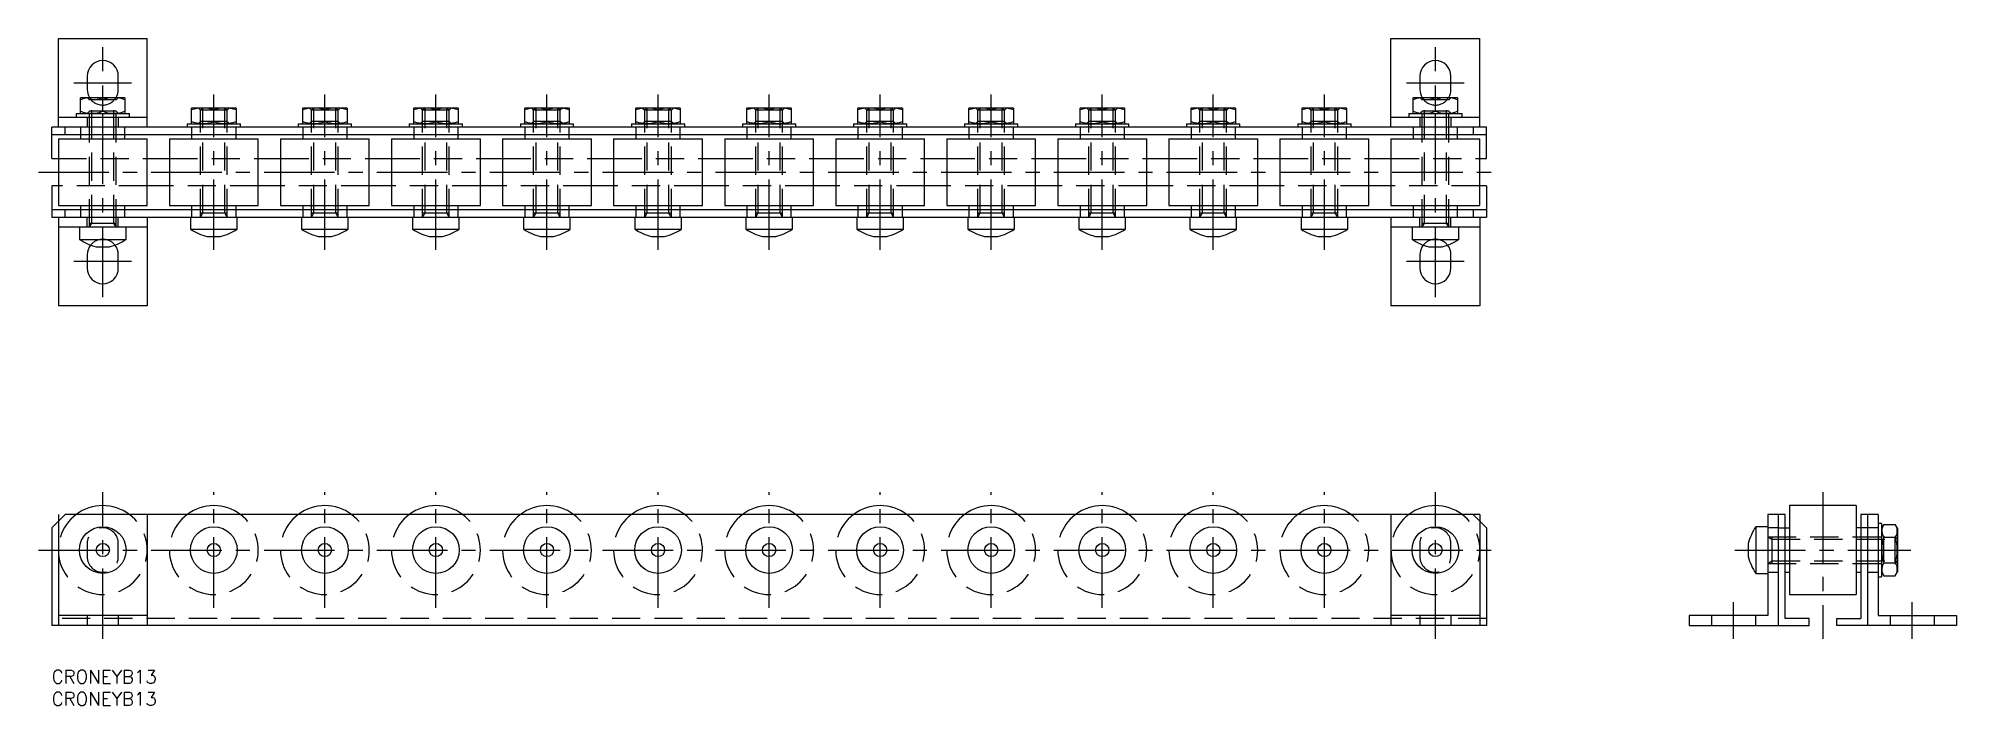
# Model space of a CAD drawing. Extents: x -3 to 429, y -8 to 142.
import ezdxf

# ---------------------------------------------------------------- set-up
doc = ezdxf.new("R2010")
doc.units = 0
doc.header["$LTSCALE"] = 0.5
doc.linetypes.add('CENTER', pattern=[50.8, 31.75, -6.35, 6.35, -6.35])
doc.linetypes.add('DASHED', pattern=[19.05, 12.7, -6.35])
for name, color, linetype in [('MSM_CENTER', 1, 'CENTER'), ('MSM_CONTINUOUS', 7, 'CONTINUOUS'), ('MSM_DASHED', 4, 'DASHED'), ('MSM_PART_NUMBER', 7, 'CONTINUOUS')]:
    doc.layers.add(name, color=color, linetype=linetype)
doc.styles.get("Standard").update_dxf_attribs({"font": 'txt.shx', "height": 3, "bigfont": 'bigfont.shx'})

# ---------------------------------------------------------------- blocks, each defined once
blk = doc.blocks.new('*U45')
at = {"layer": 'MSM_PART_NUMBER'}
blk.add_text('CRONEYB13', height=3, dxfattribs=at).set_placement((0, -3))
blk = doc.blocks.new('*U46')
at = {"layer": 'MSM_PART_NUMBER'}
blk.add_text('CRONEYB13', height=3, dxfattribs=at).set_placement((0, -8))

msp = doc.modelspace()

# ---------------------------------------------------------------- linework, layer by layer
at = {"layer": 'MSM_CENTER'}
for p, q in [((11.5, 83.91), (11.5, 140.11)), ((311.5, 83.91), (311.5, 140.11)), ((5, 132.11), (18, 132.11)), ((305, 132.11), (318, 132.11)), ((36.5, 94.51), (36.5, 129.51)), ((61.5, 94.51), (61.5, 129.51)), ((86.5, 94.51), (86.5, 129.51)), ((111.5, 94.51), (111.5, 129.51)), ((136.5, 94.51), (136.5, 129.51)), ((161.5, 94.51), (161.5, 129.51)), ((186.5, 94.51), (186.5, 129.51)), ((211.5, 94.51), (211.5, 129.51)), ((236.5, 94.51), (236.5, 129.51)), ((261.5, 94.51), (261.5, 129.51)), ((286.5, 94.51), (286.5, 129.51)), ((-3, 112.01), (326, 112.01)), ((18, 91.91), (5, 91.91)), ((318, 91.91), (305, 91.91)), ((11.5, 7), (11.5, 40)), ((36.5, 14), (36.5, 40)), ((61.5, 14), (61.5, 40)), ((86.5, 14), (86.5, 40)), ((111.5, 14), (111.5, 40)), ((136.5, 14), (136.5, 40)), ((161.5, 14), (161.5, 40)), ((186.5, 14), (186.5, 40)), ((211.5, 14), (211.5, 40)), ((236.5, 14), (236.5, 40)), ((261.5, 14), (261.5, 40)), ((286.5, 14), (286.5, 40)), ((311.5, 7), (311.5, 40)), ((398.74, 40), (398.74, 7)), ((-3, 27), (326, 27)), ((378.94, 27), (418.54, 27)), ((378.64, 7), (378.64, 15.3)), ((418.84, 7), (418.84, 15.3))]:
    msp.add_line(p, q, dxfattribs=at)
at = {"layer": 'MSM_CONTINUOUS'}
for p, q in [((1.5, 122.11), (1.5, 142.11)), ((1.5, 142.11), (21.5, 142.11)), ((21.5, 122.11), (21.5, 142.11)), ((301.5, 122.11), (301.5, 142.11)), ((301.5, 142.11), (321.5, 142.11)), ((321.5, 122.11), (321.5, 142.11)), ((8, 133.61), (8, 130.61)), ((15, 130.61), (15, 133.61)), ((308, 133.61), (308, 130.61)), ((315, 130.61), (315, 133.61)), ((6.6, 128.81), (6.5, 128.75)), ((6.5, 125.27), (6.5, 128.75)), ((6.5, 125.27), (6.6, 125.21)), ((6.6, 128.81), (16.4, 128.81)), ((11.5, 125.72), (11.5, 128.31)), ((16.5, 128.75), (16.4, 128.81)), ((16.4, 125.21), (16.5, 125.27)), ((16.5, 128.75), (16.5, 125.27)), ((31.6, 126.51), (31.5, 126.45)), ((31.5, 122.97), (31.5, 126.45)), ((31.6, 126.51), (41.4, 126.51)), ((36.5, 123.42), (36.5, 126.01)), ((41.5, 126.45), (41.4, 126.51)), ((41.5, 126.45), (41.5, 122.97)), ((56.6, 126.51), (56.5, 126.45)), ((56.5, 122.97), (56.5, 126.45)), ((56.6, 126.51), (66.4, 126.51)), ((61.5, 123.42), (61.5, 126.01)), ((66.5, 126.45), (66.4, 126.51)), ((66.5, 126.45), (66.5, 122.97)), ((81.6, 126.51), (81.5, 126.45)), ((81.5, 122.97), (81.5, 126.45)), ((81.6, 126.51), (91.4, 126.51)), ((86.5, 123.42), (86.5, 126.01)), ((91.5, 126.45), (91.4, 126.51)), ((91.5, 126.45), (91.5, 122.97)), ((106.6, 126.51), (106.5, 126.45)), ((106.5, 122.97), (106.5, 126.45)), ((106.6, 126.51), (116.4, 126.51)), ((111.5, 123.42), (111.5, 126.01)), ((116.5, 126.45), (116.4, 126.51)), ((116.5, 126.45), (116.5, 122.97)), ((131.6, 126.51), (131.5, 126.45)), ((131.5, 122.97), (131.5, 126.45)), ((131.6, 126.51), (141.4, 126.51)), ((136.5, 123.42), (136.5, 126.01)), ((141.5, 126.45), (141.4, 126.51)), ((141.5, 126.45), (141.5, 122.97)), ((156.6, 126.51), (156.5, 126.45)), ((156.5, 122.97), (156.5, 126.45)), ((156.6, 126.51), (166.4, 126.51)), ((161.5, 123.42), (161.5, 126.01)), ((166.5, 126.45), (166.4, 126.51)), ((166.5, 126.45), (166.5, 122.97)), ((181.6, 126.51), (181.5, 126.45)), ((181.5, 122.97), (181.5, 126.45)), ((181.6, 126.51), (191.4, 126.51)), ((186.5, 123.42), (186.5, 126.01)), ((191.5, 126.45), (191.4, 126.51)), ((191.5, 126.45), (191.5, 122.97)), ((206.6, 126.51), (206.5, 126.45)), ((206.5, 122.97), (206.5, 126.45)), ((206.6, 126.51), (216.4, 126.51)), ((211.5, 123.42), (211.5, 126.01)), ((216.5, 126.45), (216.4, 126.51)), ((216.5, 126.45), (216.5, 122.97)), ((231.6, 126.51), (231.5, 126.45)), ((231.5, 122.97), (231.5, 126.45)), ((231.6, 126.51), (241.4, 126.51)), ((236.5, 123.42), (236.5, 126.01)), ((241.5, 126.45), (241.4, 126.51)), ((241.5, 126.45), (241.5, 122.97)), ((256.6, 126.51), (256.5, 126.45)), ((256.5, 122.97), (256.5, 126.45)), ((256.6, 126.51), (266.4, 126.51)), ((261.5, 123.42), (261.5, 126.01)), ((266.5, 126.45), (266.4, 126.51)), ((266.5, 126.45), (266.5, 122.97)), ((281.6, 126.51), (281.5, 126.45)), ((281.5, 122.97), (281.5, 126.45)), ((281.6, 126.51), (291.4, 126.51)), ((286.5, 123.42), (286.5, 126.01)), ((291.5, 126.45), (291.4, 126.51)), ((291.5, 126.45), (291.5, 122.97)), ((306.6, 128.81), (306.5, 128.75)), ((306.5, 125.27), (306.5, 128.75)), ((306.5, 125.27), (306.6, 125.21)), ((306.6, 128.81), (316.4, 128.81)), ((311.5, 125.72), (311.5, 128.31)), ((316.5, 128.75), (316.4, 128.81)), ((316.4, 125.21), (316.5, 125.27)), ((316.5, 128.75), (316.5, 125.27)), ((0, 115.11), (0, 122.11)), ((323, 122.11), (0, 122.11)), ((1.5, 124.41), (21.5, 124.41)), ((3, 120.51), (3, 122.11)), ((5.5, 125.21), (5.5, 124.41)), ((5.5, 125.21), (17.5, 125.21)), ((17.5, 124.41), (17.5, 125.21)), ((30.5, 122.91), (30.5, 122.11)), ((30.5, 122.91), (42.5, 122.91)), ((31.5, 122.97), (31.6, 122.91)), ((41.4, 122.91), (41.5, 122.97)), ((42.5, 122.11), (42.5, 122.91)), ((55.5, 122.91), (55.5, 122.11)), ((55.5, 122.91), (67.5, 122.91)), ((56.5, 122.97), (56.6, 122.91)), ((66.4, 122.91), (66.5, 122.97)), ((67.5, 122.11), (67.5, 122.91)), ((80.5, 122.91), (80.5, 122.11)), ((80.5, 122.91), (92.5, 122.91)), ((81.5, 122.97), (81.6, 122.91)), ((91.4, 122.91), (91.5, 122.97)), ((92.5, 122.11), (92.5, 122.91)), ((105.5, 122.91), (105.5, 122.11)), ((105.5, 122.91), (117.5, 122.91)), ((106.5, 122.97), (106.6, 122.91)), ((116.4, 122.91), (116.5, 122.97)), ((117.5, 122.11), (117.5, 122.91)), ((130.5, 122.91), (130.5, 122.11)), ((130.5, 122.91), (142.5, 122.91)), ((131.5, 122.97), (131.6, 122.91)), ((141.4, 122.91), (141.5, 122.97)), ((142.5, 122.11), (142.5, 122.91)), ((155.5, 122.91), (155.5, 122.11)), ((155.5, 122.91), (167.5, 122.91)), ((156.5, 122.97), (156.6, 122.91)), ((166.4, 122.91), (166.5, 122.97)), ((167.5, 122.11), (167.5, 122.91)), ((180.5, 122.91), (180.5, 122.11)), ((180.5, 122.91), (192.5, 122.91)), ((181.5, 122.97), (181.6, 122.91)), ((191.4, 122.91), (191.5, 122.97)), ((192.5, 122.11), (192.5, 122.91)), ((205.5, 122.91), (205.5, 122.11)), ((205.5, 122.91), (217.5, 122.91)), ((206.5, 122.97), (206.6, 122.91)), ((216.4, 122.91), (216.5, 122.97)), ((217.5, 122.11), (217.5, 122.91)), ((230.5, 122.91), (230.5, 122.11)), ((230.5, 122.91), (242.5, 122.91)), ((231.5, 122.97), (231.6, 122.91)), ((241.4, 122.91), (241.5, 122.97)), ((242.5, 122.11), (242.5, 122.91)), ((255.5, 122.91), (255.5, 122.11)), ((255.5, 122.91), (267.5, 122.91)), ((256.5, 122.97), (256.6, 122.91)), ((266.4, 122.91), (266.5, 122.97)), ((267.5, 122.11), (267.5, 122.91)), ((280.5, 122.91), (280.5, 122.11)), ((280.5, 122.91), (292.5, 122.91)), ((281.5, 122.97), (281.6, 122.91)), ((291.4, 122.91), (291.5, 122.97)), ((292.5, 122.11), (292.5, 122.91)), ((301.5, 124.41), (321.5, 124.41)), ((305.5, 125.21), (305.5, 124.41)), ((305.5, 125.21), (317.5, 125.21)), ((317.5, 124.41), (317.5, 125.21)), ((320, 122.11), (320, 120.51)), ((323, 115.11), (323, 122.11)), ((0, 120.51), (323, 120.51)), ((1.5, 119.51), (1.5, 104.51)), ((1.5, 119.51), (21.5, 119.51)), ((6.5, 120.51), (6.5, 119.51)), ((16.5, 119.51), (16.5, 120.51)), ((21.5, 104.51), (21.5, 119.51)), ((26.5, 119.51), (26.5, 104.51)), ((26.5, 119.51), (46.5, 119.51)), ((31.5, 120.51), (31.5, 119.51)), ((41.5, 119.51), (41.5, 120.51)), ((46.5, 104.51), (46.5, 119.51)), ((51.5, 119.51), (51.5, 104.51)), ((51.5, 119.51), (71.5, 119.51)), ((56.5, 120.51), (56.5, 119.51)), ((66.5, 119.51), (66.5, 120.51)), ((71.5, 104.51), (71.5, 119.51)), ((76.5, 119.51), (76.5, 104.51)), ((76.5, 119.51), (96.5, 119.51)), ((81.5, 120.51), (81.5, 119.51)), ((91.5, 119.51), (91.5, 120.51)), ((96.5, 104.51), (96.5, 119.51)), ((101.5, 119.51), (101.5, 104.51)), ((101.5, 119.51), (121.5, 119.51)), ((106.5, 120.51), (106.5, 119.51)), ((116.5, 119.51), (116.5, 120.51)), ((121.5, 104.51), (121.5, 119.51)), ((126.5, 119.51), (126.5, 104.51)), ((126.5, 119.51), (146.5, 119.51)), ((131.5, 120.51), (131.5, 119.51)), ((141.5, 119.51), (141.5, 120.51)), ((146.5, 104.51), (146.5, 119.51)), ((151.5, 119.51), (151.5, 104.51)), ((151.5, 119.51), (171.5, 119.51)), ((156.5, 120.51), (156.5, 119.51)), ((166.5, 119.51), (166.5, 120.51)), ((171.5, 104.51), (171.5, 119.51)), ((176.5, 119.51), (176.5, 104.51)), ((176.5, 119.51), (196.5, 119.51)), ((181.5, 120.51), (181.5, 119.51)), ((191.5, 119.51), (191.5, 120.51)), ((196.5, 104.51), (196.5, 119.51)), ((201.5, 119.51), (201.5, 104.51)), ((201.5, 119.51), (221.5, 119.51)), ((206.5, 120.51), (206.5, 119.51)), ((216.5, 119.51), (216.5, 120.51)), ((221.5, 104.51), (221.5, 119.51)), ((226.5, 119.51), (226.5, 104.51)), ((226.5, 119.51), (246.5, 119.51)), ((231.5, 120.51), (231.5, 119.51)), ((241.5, 119.51), (241.5, 120.51)), ((246.5, 104.51), (246.5, 119.51)), ((251.5, 119.51), (251.5, 104.51)), ((251.5, 119.51), (271.5, 119.51)), ((256.5, 120.51), (256.5, 119.51)), ((266.5, 119.51), (266.5, 120.51)), ((271.5, 104.51), (271.5, 119.51)), ((276.5, 119.51), (276.5, 104.51)), ((276.5, 119.51), (296.5, 119.51)), ((281.5, 120.51), (281.5, 119.51)), ((291.5, 119.51), (291.5, 120.51)), ((296.5, 104.51), (296.5, 119.51)), ((301.5, 119.51), (301.5, 104.51)), ((301.5, 119.51), (321.5, 119.51)), ((306.5, 120.51), (306.5, 119.51)), ((316.5, 119.51), (316.5, 120.51)), ((321.5, 104.51), (321.5, 119.51)), ((0, 115.11), (1.5, 115.11)), ((21.5, 115.11), (26.5, 115.11)), ((46.5, 115.11), (51.5, 115.11)), ((71.5, 115.11), (76.5, 115.11)), ((96.5, 115.11), (101.5, 115.11)), ((121.5, 115.11), (126.5, 115.11)), ((146.5, 115.11), (151.5, 115.11)), ((171.5, 115.11), (176.5, 115.11)), ((196.5, 115.11), (201.5, 115.11)), ((221.5, 115.11), (226.5, 115.11)), ((246.5, 115.11), (251.5, 115.11)), ((271.5, 115.11), (276.5, 115.11)), ((296.5, 115.11), (301.5, 115.11)), ((321.5, 115.11), (323, 115.11)), ((0, 108.91), (0, 101.91)), ((1.5, 108.91), (0, 108.91)), ((26.5, 108.91), (21.5, 108.91)), ((51.5, 108.91), (46.5, 108.91)), ((76.5, 108.91), (71.5, 108.91)), ((101.5, 108.91), (96.5, 108.91)), ((126.5, 108.91), (121.5, 108.91)), ((151.5, 108.91), (146.5, 108.91)), ((176.5, 108.91), (171.5, 108.91)), ((201.5, 108.91), (196.5, 108.91)), ((226.5, 108.91), (221.5, 108.91)), ((251.5, 108.91), (246.5, 108.91)), ((276.5, 108.91), (271.5, 108.91)), ((301.5, 108.91), (296.5, 108.91)), ((323, 108.91), (321.5, 108.91)), ((323, 108.91), (323, 101.91)), ((1.5, 104.51), (21.5, 104.51)), ((6.5, 104.51), (6.5, 103.51)), ((16.5, 103.51), (16.5, 104.51)), ((26.5, 104.51), (46.5, 104.51)), ((31.5, 104.51), (31.5, 103.51)), ((41.5, 103.51), (41.5, 104.51)), ((51.5, 104.51), (71.5, 104.51)), ((56.5, 104.51), (56.5, 103.51)), ((66.5, 103.51), (66.5, 104.51)), ((76.5, 104.51), (96.5, 104.51)), ((81.5, 104.51), (81.5, 103.51)), ((91.5, 103.51), (91.5, 104.51)), ((101.5, 104.51), (121.5, 104.51)), ((106.5, 104.51), (106.5, 103.51)), ((116.5, 103.51), (116.5, 104.51)), ((126.5, 104.51), (146.5, 104.51)), ((131.5, 104.51), (131.5, 103.51)), ((141.5, 103.51), (141.5, 104.51)), ((151.5, 104.51), (171.5, 104.51)), ((156.5, 104.51), (156.5, 103.51)), ((166.5, 103.51), (166.5, 104.51)), ((176.5, 104.51), (196.5, 104.51)), ((181.5, 104.51), (181.5, 103.51)), ((191.5, 103.51), (191.5, 104.51)), ((201.5, 104.51), (221.5, 104.51)), ((206.5, 104.51), (206.5, 103.51)), ((216.5, 103.51), (216.5, 104.51)), ((226.5, 104.51), (246.5, 104.51)), ((231.5, 104.51), (231.5, 103.51)), ((241.5, 103.51), (241.5, 104.51)), ((251.5, 104.51), (271.5, 104.51)), ((256.5, 104.51), (256.5, 103.51)), ((266.5, 103.51), (266.5, 104.51)), ((276.5, 104.51), (296.5, 104.51)), ((281.5, 104.51), (281.5, 103.51)), ((291.5, 103.51), (291.5, 104.51)), ((301.5, 104.51), (321.5, 104.51)), ((306.5, 104.51), (306.5, 103.51)), ((316.5, 103.51), (316.5, 104.51)), ((323, 103.51), (0, 103.51)), ((0, 101.91), (323, 101.91)), ((1.5, 101.91), (1.5, 81.91)), ((21.5, 99.61), (1.5, 99.61)), ((3, 101.91), (3, 103.51)), ((6.25, 99.61), (6.25, 96.9)), ((16.75, 96.9), (16.75, 99.61)), ((21.5, 101.91), (21.5, 81.91)), ((31.25, 101.91), (31.25, 99.2)), ((41.75, 99.2), (41.75, 101.91)), ((56.25, 101.91), (56.25, 99.2)), ((66.75, 99.2), (66.75, 101.91)), ((81.25, 101.91), (81.25, 99.2)), ((91.75, 99.2), (91.75, 101.91)), ((106.25, 101.91), (106.25, 99.2)), ((116.75, 99.2), (116.75, 101.91)), ((131.25, 101.91), (131.25, 99.2)), ((141.75, 99.2), (141.75, 101.91)), ((156.25, 101.91), (156.25, 99.2)), ((166.75, 99.2), (166.75, 101.91)), ((181.25, 101.91), (181.25, 99.2)), ((191.75, 99.2), (191.75, 101.91)), ((206.25, 101.91), (206.25, 99.2)), ((216.75, 99.2), (216.75, 101.91)), ((231.25, 101.91), (231.25, 99.2)), ((241.75, 99.2), (241.75, 101.91)), ((256.25, 101.91), (256.25, 99.2)), ((266.75, 99.2), (266.75, 101.91)), ((281.25, 101.91), (281.25, 99.2)), ((291.75, 99.2), (291.75, 101.91)), ((301.5, 101.91), (301.5, 81.91)), ((321.5, 99.61), (301.5, 99.61)), ((306.25, 99.61), (306.25, 96.9)), ((316.75, 96.9), (316.75, 99.61)), ((320, 103.51), (320, 101.91)), ((321.5, 101.91), (321.5, 81.91)), ((6.25, 96.9), (16.75, 96.9)), ((10.01, 95.21), (12.99, 95.21)), ((31.25, 99.2), (41.75, 99.2)), ((35.01, 97.51), (37.99, 97.51)), ((56.25, 99.2), (66.75, 99.2)), ((60.01, 97.51), (62.99, 97.51)), ((81.25, 99.2), (91.75, 99.2)), ((85.01, 97.51), (87.99, 97.51)), ((106.25, 99.2), (116.75, 99.2)), ((110.01, 97.51), (112.99, 97.51)), ((131.25, 99.2), (141.75, 99.2)), ((135.01, 97.51), (137.99, 97.51)), ((156.25, 99.2), (166.75, 99.2)), ((160.01, 97.51), (162.99, 97.51)), ((181.25, 99.2), (191.75, 99.2)), ((185.01, 97.51), (187.99, 97.51)), ((206.25, 99.2), (216.75, 99.2)), ((210.01, 97.51), (212.99, 97.51)), ((231.25, 99.2), (241.75, 99.2)), ((235.01, 97.51), (237.99, 97.51)), ((256.25, 99.2), (266.75, 99.2)), ((260.01, 97.51), (262.99, 97.51)), ((281.25, 99.2), (291.75, 99.2)), ((285.01, 97.51), (287.99, 97.51)), ((306.25, 96.9), (316.75, 96.9)), ((310.01, 95.21), (312.99, 95.21)), ((8, 93.41), (8, 90.41)), ((15, 90.41), (15, 93.41)), ((308, 93.41), (308, 90.41)), ((315, 90.41), (315, 93.41)), ((21.5, 81.91), (1.5, 81.91)), ((321.5, 81.91), (301.5, 81.91)), ((1.5, 35), (1.5, 10)), ((321.5, 35), (3, 35)), ((21.5, 35), (21.5, 10)), ((301.5, 35), (301.5, 10)), ((321.5, 35), (321.5, 10)), ((390.24, 35), (386.34, 35)), ((386.34, 35), (386.34, 12.3)), ((388.64, 35), (388.64, 10)), ((390.24, 11.6), (390.24, 35)), ((391.24, 37), (391.24, 17)), ((406.24, 37), (391.24, 37)), ((406.24, 37), (406.24, 17)), ((407.24, 35), (407.24, 11.6)), ((411.14, 35), (407.24, 35)), ((408.84, 10), (408.84, 35)), ((411.14, 35), (411.14, 12.3)), ((0, 32), (1.5, 33.5)), ((0, 32), (0, 10)), ((321.5, 33.5), (323, 32)), ((323, 32), (323, 10)), ((383.63, 32.25), (383.63, 21.75)), ((386.34, 32.25), (383.63, 32.25)), ((388.64, 32), (391.24, 32)), ((408.84, 32), (406.24, 32)), ((411.94, 33), (411.14, 33)), ((411.94, 33), (411.94, 21)), ((412.44, 32.77), (411.94, 31.9)), ((412.44, 32.77), (415.03, 32.77)), ((415.54, 31.9), (415.03, 32.77)), ((415.54, 31.9), (415.54, 22.1)), ((381.94, 28.49), (381.94, 25.51)), ((412.44, 29.89), (415.03, 29.89)), ((383.63, 21.75), (386.34, 21.75)), ((390.24, 22), (391.24, 22)), ((406.24, 22), (407.24, 22)), ((411.94, 22.1), (412.44, 21.23)), ((412.44, 24.11), (415.03, 24.11)), ((415.03, 21.23), (415.54, 22.1)), ((411.14, 21), (411.94, 21)), ((412.44, 21.23), (415.03, 21.23)), ((391.24, 17), (406.24, 17)), ((323, 10), (0, 10)), ((21.5, 12.3), (1.5, 12.3)), ((321.5, 12.3), (301.5, 12.3)), ((386.34, 12.3), (368.64, 12.3)), ((368.64, 12.3), (368.64, 10)), ((368.64, 10), (395.64, 10)), ((395.64, 11.6), (390.24, 11.6)), ((395.64, 10), (395.64, 11.6)), ((401.84, 11.6), (407.24, 11.6)), ((401.84, 10), (401.84, 11.6)), ((428.84, 10), (401.84, 10)), ((411.14, 12.3), (428.84, 12.3)), ((428.84, 12.3), (428.84, 10))]:
    msp.add_line(p, q, dxfattribs=at)
for centre, radius in [((11.5, 27), 5.25), ((36.5, 27), 5.25), ((61.5, 27), 5.25), ((86.5, 27), 5.25), ((111.5, 27), 5.25), ((136.5, 27), 5.25), ((161.5, 27), 5.25), ((186.5, 27), 5.25), ((211.5, 27), 5.25), ((236.5, 27), 5.25), ((261.5, 27), 5.25), ((286.5, 27), 5.25), ((311.5, 27), 5.25), ((11.5, 27), 1.49), ((36.5, 27), 1.49), ((61.5, 27), 1.49), ((86.5, 27), 1.49), ((111.5, 27), 1.49), ((136.5, 27), 1.49), ((161.5, 27), 1.49), ((186.5, 27), 1.49), ((211.5, 27), 1.49), ((236.5, 27), 1.49), ((261.5, 27), 1.49), ((286.5, 27), 1.49), ((311.5, 27), 1.49)]:
    msp.add_circle(centre, radius, dxfattribs=at)
for centre, radius, start, end in [((11.5, 133.61), 3.5, 0, 180), ((311.5, 133.61), 3.5, 0, 180), ((11.5, 130.61), 3.5, 180, 210.9497), ((11.5, 130.61), 3.5, 329.0503, 0), ((311.5, 130.61), 3.5, 180, 210.9497), ((311.5, 130.61), 3.5, 329.0503, 0), ((9, 121.38), 7.37, 70.1592, 109.8408), ((9, 132.64), 7.37, 250.1592, 289.8408), ((14, 121.38), 7.37, 70.1592, 109.8408), ((14, 132.64), 7.37, 250.1592, 289.8408), ((34, 119.08), 7.37, 70.1592, 109.8408), ((39, 119.08), 7.37, 70.1592, 109.8408), ((59, 119.08), 7.37, 70.1592, 109.8408), ((64, 119.08), 7.37, 70.1592, 109.8408), ((84, 119.08), 7.37, 70.1592, 109.8408), ((89, 119.08), 7.37, 70.1592, 109.8408), ((109, 119.08), 7.37, 70.1592, 109.8408), ((114, 119.08), 7.37, 70.1592, 109.8408), ((134, 119.08), 7.37, 70.1592, 109.8408), ((139, 119.08), 7.37, 70.1592, 109.8408), ((159, 119.08), 7.37, 70.1592, 109.8408), ((164, 119.08), 7.37, 70.1592, 109.8408), ((184, 119.08), 7.37, 70.1592, 109.8408), ((189, 119.08), 7.37, 70.1592, 109.8408), ((209, 119.08), 7.37, 70.1592, 109.8408), ((214, 119.08), 7.37, 70.1592, 109.8408), ((234, 119.08), 7.37, 70.1592, 109.8408), ((239, 119.08), 7.37, 70.1592, 109.8408), ((259, 119.08), 7.37, 70.1592, 109.8408), ((264, 119.08), 7.37, 70.1592, 109.8408), ((284, 119.08), 7.37, 70.1592, 109.8408), ((289, 119.08), 7.37, 70.1592, 109.8408), ((309, 121.38), 7.37, 70.1592, 109.8408), ((309, 132.64), 7.37, 250.1592, 289.8408), ((314, 121.38), 7.37, 70.1592, 109.8408), ((314, 132.64), 7.37, 250.1592, 289.8408), ((34, 130.34), 7.37, 250.1592, 289.8408), ((39, 130.34), 7.37, 250.1592, 289.8408), ((59, 130.34), 7.37, 250.1592, 289.8408), ((64, 130.34), 7.37, 250.1592, 289.8408), ((84, 130.34), 7.37, 250.1592, 289.8408), ((89, 130.34), 7.37, 250.1592, 289.8408), ((109, 130.34), 7.37, 250.1592, 289.8408), ((114, 130.34), 7.37, 250.1592, 289.8408), ((134, 130.34), 7.37, 250.1592, 289.8408), ((139, 130.34), 7.37, 250.1592, 289.8408), ((159, 130.34), 7.37, 250.1592, 289.8408), ((164, 130.34), 7.37, 250.1592, 289.8408), ((184, 130.34), 7.37, 250.1592, 289.8408), ((189, 130.34), 7.37, 250.1592, 289.8408), ((209, 130.34), 7.37, 250.1592, 289.8408), ((214, 130.34), 7.37, 250.1592, 289.8408), ((234, 130.34), 7.37, 250.1592, 289.8408), ((239, 130.34), 7.37, 250.1592, 289.8408), ((259, 130.34), 7.37, 250.1592, 289.8408), ((264, 130.34), 7.37, 250.1592, 289.8408), ((284, 130.34), 7.37, 250.1592, 289.8408), ((289, 130.34), 7.37, 250.1592, 289.8408), ((13.04, 106.95), 12.12, 235.9445, 255.5214), ((11.5, 93.41), 3.5, 141.2477, 180), ((9.96, 106.95), 12.12, 284.4786, 304.0555), ((11.5, 93.41), 3.5, 0, 38.7523), ((38.04, 109.25), 12.12, 235.9445, 255.5214), ((34.96, 109.25), 12.12, 284.4786, 304.0555), ((63.04, 109.25), 12.12, 235.9445, 255.5214), ((59.96, 109.25), 12.12, 284.4786, 304.0555), ((88.04, 109.25), 12.12, 235.9445, 255.5214), ((84.96, 109.25), 12.12, 284.4786, 304.0555), ((113.04, 109.25), 12.12, 235.9445, 255.5214), ((109.96, 109.25), 12.12, 284.4786, 304.0555), ((138.04, 109.25), 12.12, 235.9445, 255.5214), ((134.96, 109.25), 12.12, 284.4786, 304.0555), ((163.04, 109.25), 12.12, 235.9445, 255.5214), ((159.96, 109.25), 12.12, 284.4786, 304.0555), ((188.04, 109.25), 12.12, 235.9445, 255.5214), ((184.96, 109.25), 12.12, 284.4786, 304.0555), ((213.04, 109.25), 12.12, 235.9445, 255.5214), ((209.96, 109.25), 12.12, 284.4786, 304.0555), ((238.04, 109.25), 12.12, 235.9445, 255.5214), ((234.96, 109.25), 12.12, 284.4786, 304.0555), ((263.04, 109.25), 12.12, 235.9445, 255.5214), ((259.96, 109.25), 12.12, 284.4786, 304.0555), ((288.04, 109.25), 12.12, 235.9445, 255.5214), ((284.96, 109.25), 12.12, 284.4786, 304.0555), ((313.04, 106.95), 12.12, 235.9445, 255.5214), ((311.5, 93.41), 3.5, 141.2477, 180), ((309.96, 106.95), 12.12, 284.4786, 304.0555), ((311.5, 93.41), 3.5, 0, 38.7523), ((11.5, 90.41), 3.5, 180, 0), ((311.5, 90.41), 3.5, 180, 0), ((11.5, 27), 10, 53.1301, 126.8699), ((36.5, 27), 10, 53.1301, 126.8699), ((61.5, 27), 10, 53.1301, 126.8699), ((86.5, 27), 10, 53.1301, 126.8699), ((111.5, 27), 10, 53.1301, 126.8699), ((136.5, 27), 10, 53.1301, 126.8699), ((161.5, 27), 10, 53.1301, 126.8699), ((186.5, 27), 10, 53.1301, 126.8699), ((211.5, 27), 10, 53.1301, 126.8699), ((236.5, 27), 10, 53.1301, 126.8699), ((261.5, 27), 10, 53.1301, 126.8699), ((286.5, 27), 10, 53.1301, 126.8699), ((311.5, 27), 10, 53.1301, 126.8699), ((393.67, 25.46), 12.12, 145.9445, 165.5214), ((414.55, 31.33), 2.56, 154.3574, 214.3573), ((412.92, 31.33), 2.56, 325.6427, 25.6426), ((421.6, 27), 9.61, 162.5124, 197.4876), ((405.87, 27), 9.61, 342.5124, 17.4876), ((393.67, 28.54), 12.12, 194.4786, 214.0555), ((414.55, 22.67), 2.56, 145.6427, 205.6426), ((412.92, 22.67), 2.56, 334.3574, 34.3573)]:
    msp.add_arc(centre, radius, start, end, dxfattribs=at)
at = {"layer": 'MSM_DASHED'}
for p, q in [((7.96, 128.81), (8.5, 128.27)), ((7.96, 125.21), (8.5, 125.75)), ((9.04, 128.81), (8.5, 128.27)), ((14.5, 128.27), (8.5, 128.27)), ((8.5, 99.61), (8.5, 128.27)), ((14.5, 125.75), (8.5, 125.75)), ((9.04, 100.55), (9.04, 128.81)), ((13.96, 128.81), (14.5, 128.27)), ((13.96, 100.55), (13.96, 128.81)), ((15.04, 128.81), (14.5, 128.27)), ((14.5, 99.61), (14.5, 128.27)), ((15.04, 125.21), (14.5, 125.75)), ((32.96, 126.51), (33.5, 125.97)), ((34.04, 126.51), (33.5, 125.97)), ((39.5, 125.97), (33.5, 125.97)), ((33.5, 101.91), (33.5, 125.97)), ((34.04, 102.85), (34.04, 126.51)), ((38.96, 126.51), (39.5, 125.97)), ((38.96, 102.85), (38.96, 126.51)), ((40.04, 126.51), (39.5, 125.97)), ((39.5, 101.91), (39.5, 125.97)), ((57.96, 126.51), (58.5, 125.97)), ((59.04, 126.51), (58.5, 125.97)), ((64.5, 125.97), (58.5, 125.97)), ((58.5, 101.91), (58.5, 125.97)), ((59.04, 102.85), (59.04, 126.51)), ((63.96, 126.51), (64.5, 125.97)), ((63.96, 102.85), (63.96, 126.51)), ((65.04, 126.51), (64.5, 125.97)), ((64.5, 101.91), (64.5, 125.97)), ((82.96, 126.51), (83.5, 125.97)), ((84.04, 126.51), (83.5, 125.97)), ((89.5, 125.97), (83.5, 125.97)), ((83.5, 101.91), (83.5, 125.97)), ((84.04, 102.85), (84.04, 126.51)), ((88.96, 126.51), (89.5, 125.97)), ((88.96, 102.85), (88.96, 126.51)), ((90.04, 126.51), (89.5, 125.97)), ((89.5, 101.91), (89.5, 125.97)), ((107.96, 126.51), (108.5, 125.97)), ((109.04, 126.51), (108.5, 125.97)), ((114.5, 125.97), (108.5, 125.97)), ((108.5, 101.91), (108.5, 125.97)), ((109.04, 102.85), (109.04, 126.51)), ((113.96, 126.51), (114.5, 125.97)), ((113.96, 102.85), (113.96, 126.51)), ((115.04, 126.51), (114.5, 125.97)), ((114.5, 101.91), (114.5, 125.97)), ((132.96, 126.51), (133.5, 125.97)), ((134.04, 126.51), (133.5, 125.97)), ((139.5, 125.97), (133.5, 125.97)), ((133.5, 101.91), (133.5, 125.97)), ((134.04, 102.85), (134.04, 126.51)), ((138.96, 126.51), (139.5, 125.97)), ((138.96, 102.85), (138.96, 126.51)), ((140.04, 126.51), (139.5, 125.97)), ((139.5, 101.91), (139.5, 125.97)), ((157.96, 126.51), (158.5, 125.97)), ((159.04, 126.51), (158.5, 125.97)), ((164.5, 125.97), (158.5, 125.97)), ((158.5, 101.91), (158.5, 125.97)), ((159.04, 102.85), (159.04, 126.51)), ((163.96, 126.51), (164.5, 125.97)), ((163.96, 102.85), (163.96, 126.51)), ((165.04, 126.51), (164.5, 125.97)), ((164.5, 101.91), (164.5, 125.97)), ((182.96, 126.51), (183.5, 125.97)), ((184.04, 126.51), (183.5, 125.97)), ((189.5, 125.97), (183.5, 125.97)), ((183.5, 101.91), (183.5, 125.97)), ((184.04, 102.85), (184.04, 126.51)), ((188.96, 126.51), (189.5, 125.97)), ((188.96, 102.85), (188.96, 126.51)), ((190.04, 126.51), (189.5, 125.97)), ((189.5, 101.91), (189.5, 125.97)), ((207.96, 126.51), (208.5, 125.97)), ((209.04, 126.51), (208.5, 125.97)), ((214.5, 125.97), (208.5, 125.97)), ((208.5, 101.91), (208.5, 125.97)), ((209.04, 102.85), (209.04, 126.51)), ((213.96, 126.51), (214.5, 125.97)), ((213.96, 102.85), (213.96, 126.51)), ((215.04, 126.51), (214.5, 125.97)), ((214.5, 101.91), (214.5, 125.97)), ((232.96, 126.51), (233.5, 125.97)), ((234.04, 126.51), (233.5, 125.97)), ((239.5, 125.97), (233.5, 125.97)), ((233.5, 101.91), (233.5, 125.97)), ((234.04, 102.85), (234.04, 126.51)), ((238.96, 126.51), (239.5, 125.97)), ((238.96, 102.85), (238.96, 126.51)), ((240.04, 126.51), (239.5, 125.97)), ((239.5, 101.91), (239.5, 125.97)), ((257.96, 126.51), (258.5, 125.97)), ((259.04, 126.51), (258.5, 125.97)), ((264.5, 125.97), (258.5, 125.97)), ((258.5, 101.91), (258.5, 125.97)), ((259.04, 102.85), (259.04, 126.51)), ((263.96, 126.51), (264.5, 125.97)), ((263.96, 102.85), (263.96, 126.51)), ((265.04, 126.51), (264.5, 125.97)), ((264.5, 101.91), (264.5, 125.97)), ((282.96, 126.51), (283.5, 125.97)), ((284.04, 126.51), (283.5, 125.97)), ((289.5, 125.97), (283.5, 125.97)), ((283.5, 101.91), (283.5, 125.97)), ((284.04, 102.85), (284.04, 126.51)), ((288.96, 126.51), (289.5, 125.97)), ((288.96, 102.85), (288.96, 126.51)), ((290.04, 126.51), (289.5, 125.97)), ((289.5, 101.91), (289.5, 125.97)), ((307.96, 128.81), (308.5, 128.27)), ((307.96, 125.21), (308.5, 125.75)), ((309.04, 128.81), (308.5, 128.27)), ((308.5, 99.61), (308.5, 128.27)), ((314.5, 128.27), (308.5, 128.27)), ((314.5, 125.75), (308.5, 125.75)), ((309.04, 100.55), (309.04, 128.81)), ((313.96, 100.55), (313.96, 128.81)), ((313.96, 128.81), (314.5, 128.27)), ((315.04, 128.81), (314.5, 128.27)), ((314.5, 99.61), (314.5, 128.27)), ((315.04, 125.21), (314.5, 125.75)), ((6.5, 122.11), (6.5, 120.51)), ((8, 124.41), (8, 122.11)), ((15, 124.41), (15, 122.11)), ((16.5, 120.51), (16.5, 122.11)), ((31.5, 122.11), (31.5, 120.51)), ((32.96, 122.91), (33.5, 123.45)), ((39.5, 123.45), (33.5, 123.45)), ((40.04, 122.91), (39.5, 123.45)), ((41.5, 120.51), (41.5, 122.11)), ((56.5, 122.11), (56.5, 120.51)), ((57.96, 122.91), (58.5, 123.45)), ((64.5, 123.45), (58.5, 123.45)), ((65.04, 122.91), (64.5, 123.45)), ((66.5, 120.51), (66.5, 122.11)), ((81.5, 122.11), (81.5, 120.51)), ((82.96, 122.91), (83.5, 123.45)), ((89.5, 123.45), (83.5, 123.45)), ((90.04, 122.91), (89.5, 123.45)), ((91.5, 120.51), (91.5, 122.11)), ((106.5, 122.11), (106.5, 120.51)), ((107.96, 122.91), (108.5, 123.45)), ((114.5, 123.45), (108.5, 123.45)), ((115.04, 122.91), (114.5, 123.45)), ((116.5, 120.51), (116.5, 122.11)), ((131.5, 122.11), (131.5, 120.51)), ((132.96, 122.91), (133.5, 123.45)), ((139.5, 123.45), (133.5, 123.45)), ((140.04, 122.91), (139.5, 123.45)), ((141.5, 120.51), (141.5, 122.11)), ((156.5, 122.11), (156.5, 120.51)), ((157.96, 122.91), (158.5, 123.45)), ((164.5, 123.45), (158.5, 123.45)), ((165.04, 122.91), (164.5, 123.45)), ((166.5, 120.51), (166.5, 122.11)), ((181.5, 122.11), (181.5, 120.51)), ((182.96, 122.91), (183.5, 123.45)), ((189.5, 123.45), (183.5, 123.45)), ((190.04, 122.91), (189.5, 123.45)), ((191.5, 120.51), (191.5, 122.11)), ((206.5, 122.11), (206.5, 120.51)), ((207.96, 122.91), (208.5, 123.45)), ((214.5, 123.45), (208.5, 123.45)), ((215.04, 122.91), (214.5, 123.45)), ((216.5, 120.51), (216.5, 122.11)), ((231.5, 122.11), (231.5, 120.51)), ((232.96, 122.91), (233.5, 123.45)), ((239.5, 123.45), (233.5, 123.45)), ((240.04, 122.91), (239.5, 123.45)), ((241.5, 120.51), (241.5, 122.11)), ((256.5, 122.11), (256.5, 120.51)), ((257.96, 122.91), (258.5, 123.45)), ((264.5, 123.45), (258.5, 123.45)), ((265.04, 122.91), (264.5, 123.45)), ((266.5, 120.51), (266.5, 122.11)), ((281.5, 122.11), (281.5, 120.51)), ((282.96, 122.91), (283.5, 123.45)), ((289.5, 123.45), (283.5, 123.45)), ((290.04, 122.91), (289.5, 123.45)), ((291.5, 120.51), (291.5, 122.11)), ((306.5, 122.11), (306.5, 120.51)), ((308, 124.41), (308, 122.11)), ((315, 124.41), (315, 122.11)), ((316.5, 120.51), (316.5, 122.11)), ((1.5, 115.11), (21.5, 115.11)), ((26.5, 115.11), (46.5, 115.11)), ((51.5, 115.11), (71.5, 115.11)), ((76.5, 115.11), (96.5, 115.11)), ((101.5, 115.11), (121.5, 115.11)), ((126.5, 115.11), (146.5, 115.11)), ((151.5, 115.11), (171.5, 115.11)), ((176.5, 115.11), (196.5, 115.11)), ((201.5, 115.11), (221.5, 115.11)), ((226.5, 115.11), (246.5, 115.11)), ((251.5, 115.11), (271.5, 115.11)), ((276.5, 115.11), (296.5, 115.11)), ((301.5, 115.11), (321.5, 115.11)), ((21.5, 108.91), (1.5, 108.91)), ((46.5, 108.91), (26.5, 108.91)), ((71.5, 108.91), (51.5, 108.91)), ((96.5, 108.91), (76.5, 108.91)), ((121.5, 108.91), (101.5, 108.91)), ((146.5, 108.91), (126.5, 108.91)), ((171.5, 108.91), (151.5, 108.91)), ((196.5, 108.91), (176.5, 108.91)), ((221.5, 108.91), (201.5, 108.91)), ((246.5, 108.91), (226.5, 108.91)), ((271.5, 108.91), (251.5, 108.91)), ((296.5, 108.91), (276.5, 108.91)), ((321.5, 108.91), (301.5, 108.91)), ((6.5, 103.51), (6.5, 101.91)), ((8, 99.61), (8, 101.91)), ((8.5, 100.55), (14.5, 100.55)), ((8.5, 99.61), (9.04, 100.55)), ((14.5, 99.61), (13.96, 100.55)), ((15, 99.61), (15, 101.91)), ((16.5, 101.91), (16.5, 103.51)), ((31.5, 103.51), (31.5, 101.91)), ((33.5, 102.85), (39.5, 102.85)), ((33.5, 101.91), (34.04, 102.85)), ((39.5, 101.91), (38.96, 102.85)), ((41.5, 101.91), (41.5, 103.51)), ((56.5, 103.51), (56.5, 101.91)), ((58.5, 102.85), (64.5, 102.85)), ((58.5, 101.91), (59.04, 102.85)), ((64.5, 101.91), (63.96, 102.85)), ((66.5, 101.91), (66.5, 103.51)), ((81.5, 103.51), (81.5, 101.91)), ((83.5, 102.85), (89.5, 102.85)), ((83.5, 101.91), (84.04, 102.85)), ((89.5, 101.91), (88.96, 102.85)), ((91.5, 101.91), (91.5, 103.51)), ((106.5, 103.51), (106.5, 101.91)), ((108.5, 102.85), (114.5, 102.85)), ((108.5, 101.91), (109.04, 102.85)), ((114.5, 101.91), (113.96, 102.85)), ((116.5, 101.91), (116.5, 103.51)), ((131.5, 103.51), (131.5, 101.91)), ((133.5, 102.85), (139.5, 102.85)), ((133.5, 101.91), (134.04, 102.85)), ((139.5, 101.91), (138.96, 102.85)), ((141.5, 101.91), (141.5, 103.51)), ((156.5, 103.51), (156.5, 101.91)), ((158.5, 102.85), (164.5, 102.85)), ((158.5, 101.91), (159.04, 102.85)), ((164.5, 101.91), (163.96, 102.85)), ((166.5, 101.91), (166.5, 103.51)), ((181.5, 103.51), (181.5, 101.91)), ((183.5, 102.85), (189.5, 102.85)), ((183.5, 101.91), (184.04, 102.85)), ((189.5, 101.91), (188.96, 102.85)), ((191.5, 101.91), (191.5, 103.51)), ((206.5, 103.51), (206.5, 101.91)), ((208.5, 102.85), (214.5, 102.85)), ((208.5, 101.91), (209.04, 102.85)), ((214.5, 101.91), (213.96, 102.85)), ((216.5, 101.91), (216.5, 103.51)), ((231.5, 103.51), (231.5, 101.91)), ((233.5, 102.85), (239.5, 102.85)), ((233.5, 101.91), (234.04, 102.85)), ((239.5, 101.91), (238.96, 102.85)), ((241.5, 101.91), (241.5, 103.51)), ((256.5, 103.51), (256.5, 101.91)), ((258.5, 102.85), (264.5, 102.85)), ((258.5, 101.91), (259.04, 102.85)), ((264.5, 101.91), (263.96, 102.85)), ((266.5, 101.91), (266.5, 103.51)), ((281.5, 103.51), (281.5, 101.91)), ((283.5, 102.85), (289.5, 102.85)), ((283.5, 101.91), (284.04, 102.85)), ((289.5, 101.91), (288.96, 102.85)), ((291.5, 101.91), (291.5, 103.51)), ((306.5, 103.51), (306.5, 101.91)), ((308, 99.61), (308, 101.91)), ((308.5, 99.61), (309.04, 100.55)), ((308.5, 100.55), (314.5, 100.55)), ((314.5, 99.61), (313.96, 100.55)), ((315, 99.61), (315, 101.91)), ((316.5, 101.91), (316.5, 103.51)), ((1.5, 33.5), (3, 35)), ((320, 35), (321.5, 33.5)), ((388.64, 32), (386.34, 32)), ((411.14, 32), (408.84, 32)), ((411.94, 30.54), (412.48, 30)), ((415.54, 30.54), (415, 30)), ((8, 28.5), (8, 25.5)), ((15, 25.5), (15, 28.5)), ((308, 28.5), (308, 25.5)), ((315, 25.5), (315, 28.5)), ((386.34, 30), (415, 30)), ((386.34, 30), (387.27, 29.46)), ((387.27, 30), (387.27, 24)), ((387.27, 29.46), (415.54, 29.46)), ((412.48, 24), (412.48, 30)), ((415, 24), (415, 30)), ((415.54, 29.46), (415, 30)), ((386.34, 24), (387.27, 24.54)), ((386.34, 24), (415, 24)), ((386.34, 22), (388.64, 22)), ((387.27, 24.54), (415.54, 24.54)), ((408.84, 22), (411.14, 22)), ((411.94, 23.46), (412.48, 24)), ((415.54, 24.54), (415, 24)), ((415.54, 23.46), (415, 24)), ((323, 11.6), (0, 11.6)), ((8, 12.3), (8, 10)), ((15, 12.3), (15, 10)), ((308, 12.3), (308, 10)), ((315, 12.3), (315, 10)), ((373.64, 12.3), (373.64, 10)), ((383.64, 10), (383.64, 12.3)), ((413.84, 12.3), (413.84, 10)), ((423.84, 10), (423.84, 12.3))]:
    msp.add_line(p, q, dxfattribs=at)
for centre, radius, start, end in [((11.5, 130.61), 3.5, 210.9497, 329.0503), ((311.5, 130.61), 3.5, 210.9497, 329.0503), ((11.5, 93.41), 3.5, 38.7523, 141.2477), ((311.5, 93.41), 3.5, 38.7523, 141.2477), ((11.5, 27), 10, 126.8699, 53.1301), ((36.5, 27), 10, 126.8699, 53.1301), ((61.5, 27), 10, 126.8699, 53.1301), ((86.5, 27), 10, 126.8699, 53.1301), ((111.5, 27), 10, 126.8699, 53.1301), ((136.5, 27), 10, 126.8699, 53.1301), ((161.5, 27), 10, 126.8699, 53.1301), ((186.5, 27), 10, 126.8699, 53.1301), ((211.5, 27), 10, 126.8699, 53.1301), ((236.5, 27), 10, 126.8699, 53.1301), ((261.5, 27), 10, 126.8699, 53.1301), ((286.5, 27), 10, 126.8699, 53.1301), ((311.5, 27), 10, 126.8699, 53.1301), ((11.5, 28.5), 3.5, 0, 180), ((311.5, 28.5), 3.5, 0, 180), ((11.5, 25.5), 3.5, 180, 0), ((311.5, 25.5), 3.5, 180, 0)]:
    msp.add_arc(centre, radius, start, end, dxfattribs=at)

# ---------------------------------------------------------------- block references
at = {"layer": 'MSM_CONTINUOUS'}
for name in ['*U45', '*U46']:
    msp.add_blockref(name, (0, 0), dxfattribs=at)

doc.saveas('drawing.dxf')
